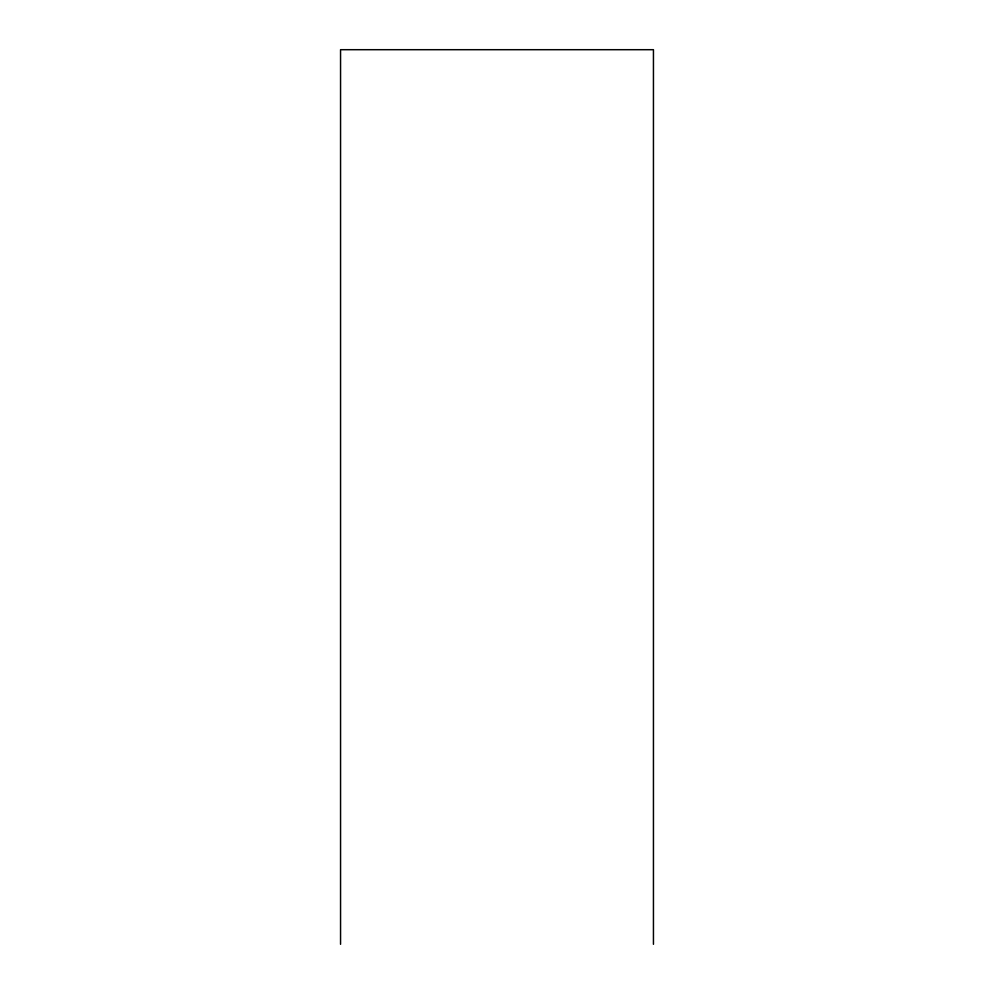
<?xml version="1.0" encoding="UTF-8"?>
<svg xmlns="http://www.w3.org/2000/svg" width="994" height="994" viewBox="0 0 994 994"><rect width="100%" height="100%" fill="white"/><g stroke="black" fill="none" stroke-linecap="round" stroke-linejoin="round"><path stroke-width="1.49" d="M653.443 944.3L653.443 49.7L340.557 49.7L340.557 944.3"/></g></svg>
